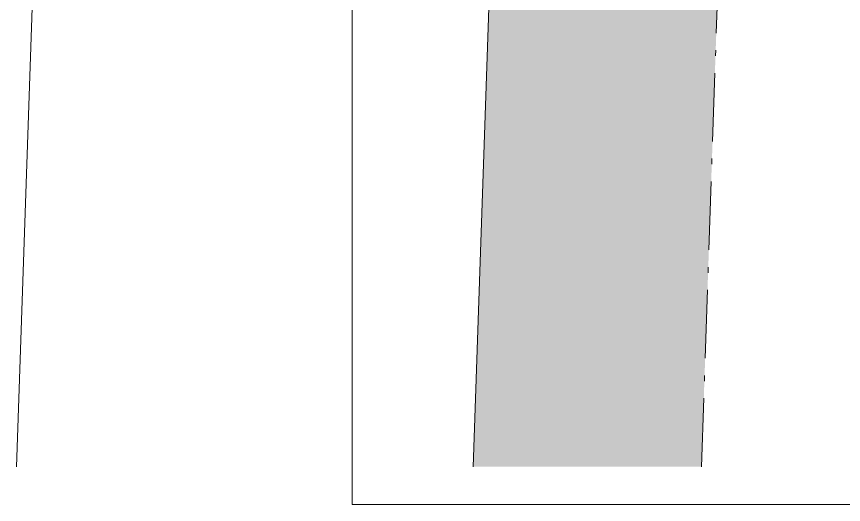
# Model space of a CAD drawing. Header units: metres. Extents: x 8 to 2416, y -346 to 476.
# Drawn here: x 7.94 to 22.43, y 14.06 to 22.6 of the extents above; entities that cross this region are included whole.
import ezdxf

# ---------------------------------------------------------------- set-up
doc = ezdxf.new("R2010")
doc.units = ezdxf.units.M
doc.linetypes.add('ACAD_ISO10W100', pattern=[18, 12, -3, 0, -3])
doc.layers.get('Defpoints').update_dxf_attribs({"color": 6})
doc.layers.add('calle', color=254, linetype='Continuous', lineweight=0)
doc.layers.add('grama', color=7, linetype='Continuous', lineweight=0, true_color=0x698c45)
doc.layers.add('SOLAR', color=7, linetype='ACAD_ISO10W100', lineweight=9, true_color=0xff1414)

msp = doc.modelspace()

# ---------------------------------------------------------------- hatches: boundary and pattern name
at = {"layer": 'grama', "transparency": 33554495}
h = msp.add_hatch(color=256, dxfattribs=at)
h.dxf.hatch_style = 1
h.paths.add_polyline_path([(21.2094, 68.8565), (17.209, 68.8565), (17.0743, 58.9739, 0.4182575), (19.0745, 56.9466), (21.0385, 56.947), (21.0607, 57.947)])
h.paths.add_polyline_path([(20.3955, 27.9576), (20.4196, 29.043), (18.3588, 29.043, 0.4070995), (16.3594, 27.0917), (16.3486, 26.6463), (15.9403, 14.7165), (19.9427, 14.7165)])

# ---------------------------------------------------------------- linework, layer by layer
at = {"layer": 'calle'}
for p, q in [((7.9356, 14.7165), (8.4021, 28.3483)), ((15.9403, 14.7165), (16.3486, 26.6463))]:
    msp.add_line(p, q, dxfattribs=at)
at = {"layer": 'Defpoints', "lineweight": 13}
msp.add_lwpolyline([(13.8218, 68.4412), (88.8549, 68.4412), (88.8549, 14.0559), (13.8218, 14.0559)], close=True, dxfattribs=at)
at = {"layer": 'SOLAR', "ltscale": 0.1}
msp.add_line((19.9427, 14.7165), (20.3955, 27.9576), dxfattribs=at)

doc.saveas('drawing.dxf')
